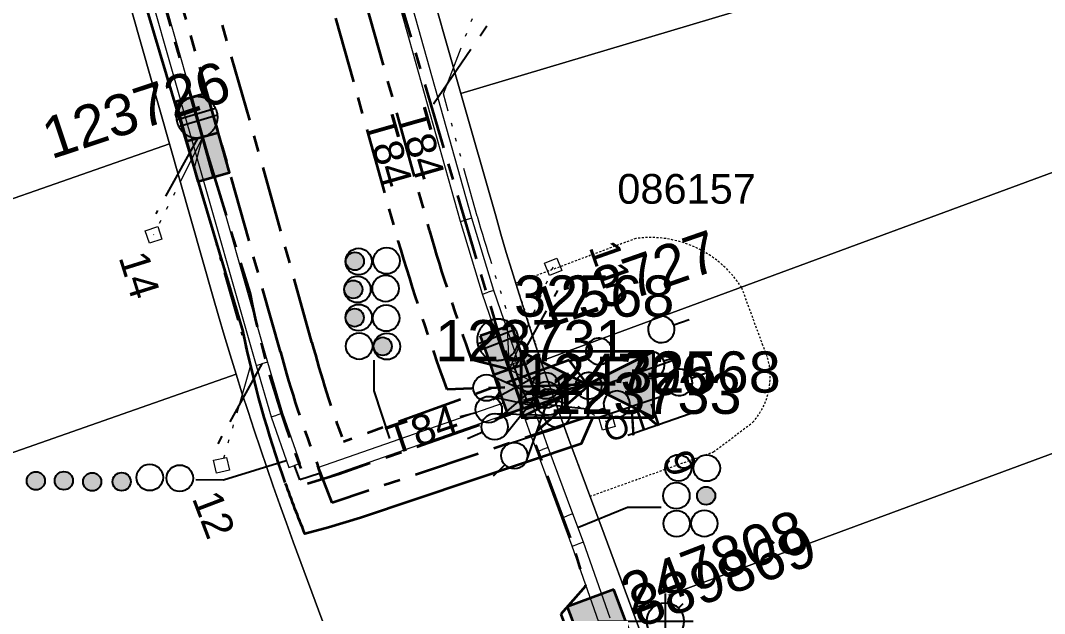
# Model space of a CAD drawing. Header units: metres. Extents: x 308278 to 310511, y 6271134 to 6272874.
# Drawn here: x 309349.2 to 309411.2, y 6272111.8 to 6272147.7 of the extents above; entities that cross this region are included whole.
import ezdxf
from ezdxf.enums import TextEntityAlignment as Align

# ---------------------------------------------------------------- set-up
doc = ezdxf.new("R2010")
doc.units = ezdxf.units.M
doc.set_wipeout_variables(frame=1)
for name, pattern in [('Cable Exist UG', [7, 4, -1, 1, -1]), ('DASHED', [19.05, 12.7, -6.35]), ('DOT', [6.35, 0, -6.35]), ('HIDDEN2', [0.1875, 0.125, -0.0625]), ('PHANTOMX2', [6.6, 3, -0.75, 0.2, -0.75, 0.2, -0.75, 0.2, -0.75])]:
    doc.linetypes.add(name, pattern=pattern)
doc.layers.get('0').update_dxf_attribs({"color": 6})
for name, color, linetype, lineweight in [('_User Miscellaneous1', 30, 'Continuous', 13), ('_User_HV_Exist', 1, 'Continuous', 35), ('_User_LV_Exist', 5, 'Continuous', 35), ('_User_SL_Exist', 4, 'Continuous', 35), ('Cadastre Land Parcels_SP_EXT', 118, 'Continuous', 15), ('Cadastre Other Property_SP_EXT', 138, 'DASHED', 15), ('Cadastre Roads_SP_EXT', 218, 'Continuous', 15), ('Mains_HV_EXT', 13, 'Continuous', 25), ('Mains_LV_EXT', 163, 'Continuous', 25), ('Mains_LV_SL_EXT', 135, 'Continuous', 25), ('Services_SP_EXT', 42, 'PHANTOMX2', 20)]:
    doc.layers.add(name, color=color, linetype=linetype, lineweight=lineweight)
for name, color, linetype in [('Duct_SP_EXT', 30, 'Continuous'), ('Equip_HV_EXT', 7, 'Continuous'), ('Equip_LV_EXT', 7, 'Continuous'), ('Equip_SP_SL_EXT', 7, 'Continuous'), ('Sub_SP_EXT', 7, 'Continuous'), ('SupportsUG_SP_LV_EXT', 7, 'Continuous'), ('SupportsUG_SP_LV_SL_EXT', 7, 'Continuous'), ('Trench_SP_EXT', 7, 'Continuous')]:
    doc.layers.add(name, color=color, linetype=linetype)
doc.styles.add('COLUMN_LABEL', font='arial.ttf', dxfattribs={"height": 2})
doc.styles.add('iecARIAL', font='arial.ttf', dxfattribs={"height": 2})
doc.styles.add('POLE_LABEL', font='arial.ttf', dxfattribs={"height": 2})
doc.styles.add('SL_LABEL', font='arial.ttf', dxfattribs={"height": 2})
doc.styles.get("Standard").update_dxf_attribs({"font": 'arial.ttf'})
doc.styles.add('SWITCH_LABEL', font='arial.ttf', dxfattribs={"height": 2})
doc.linetypes.add('Cable E UG', pattern='A,5,-0.1,["E",Standard,S=1.5,R=0,X=0,Y=-0.75],-1.45', length=6.55)

# ---------------------------------------------------------------- blocks, each defined once
blk = doc.blocks.new('SUB_PADMOUNT_EXT')
at = {"ltscale": 10}
h = blk.add_hatch(color=256, dxfattribs=at)
h.dxf.hatch_style = 1
h.paths.add_polyline_path([(4, -2), (0, 0), (4, 2)])
h.paths.add_polyline_path([(-4, -2), (-4, 2), (0, 0)])
blk.add_line((4, 2), (-4, -2))
blk.add_lwpolyline([(-4, -2), (4, -2), (4, 2), (-4, 2)], close=True)
at = {"ltscale": 10, "flags": 128}
for points in [[(-4, -2), (-4, 2), (0, 0)], [(4, -2), (0, 0), (4, 2)]]:
    blk.add_lwpolyline(points, close=True, dxfattribs=at)
at = {"flags": 8}
blk.add_attdef('ASSET_NUM', text='', height=2.5, dxfattribs=at).set_placement((0, 5), align=Align.MIDDLE_CENTER)
for tag, flags, p in [('STREET_CODE', 9, (1.5, 0)), ('OPERATING_VOLTAGE', 9, (1.5, -0.4)), ('ORIENTATION', 9, (1.5, -0.6)), ('NO_PHASES', 9, (1.5, -0.2)), ('OWNED_BY', 9, (1.5, -0.8)), ('OPERATED_BY', 9, (1.5, -1)), ('MAINTAINED_BY', 9, (1.5, -1.2)), ('SECONDARY_VOLTAGE', 9, (1.5, -1.6)), ('STATE', 9, (1.5, -1.8)), ('CONSTRUCTED_VOLTAGE', 9, (1.5, -1.4)), ('SUBSTATION_TYPE', 9, (1.5, -2.2)), ('USAGE', 9, (1.5, -2.4)), ('PARENT', 9, (1.5, -2)), ('SUBURB', 9, (1.5, -2.8)), ('STREETNAME', 9, (1.5, -3)), ('LEGEND', 9, (1.5, -2.6)), ('LOCATION', 9, (1.5, -3.2)), ('Z', 1, (1.5, -3.6)), ('NOTES', 9, (1.5, -3.4))]:
    blk.add_attdef(tag, text='', height=0.2, dxfattribs=dict(flags=flags)).set_placement(p, align=Align.MIDDLE_LEFT)
blk = doc.blocks.new('COLUMN_EXT')
blk.add_hatch(color=256).paths.add_polyline_path([(1.5, -1.5), (1.5, 1.5), (-1.5, 1.5), (-1.5, -1.5)])
blk.add_lwpolyline([(1.5, 1.5), (-1.5, 1.5), (-1.5, -1.5), (1.5, -1.5)], close=True)
at = {"flags": 9}
for tag, p in [('SUBURB', (-1.813, 1.8)), ('NOTES', (-1.813, 2)), ('STREETNAME', (-1.813, 1.6)), ('LOCATION', (-1.813, 1.4)), ('LEGEND', (-1.813, 1.2)), ('OWNED_BY', (-1.813, 0.6)), ('USAGE', (-1.813, 1)), ('STATE', (-1.813, 0.8)), ('COLUMN_TYPE', (-1.813, 0.4))]:
    blk.add_attdef(tag, text='', height=0.2, rotation=180, dxfattribs=at).set_placement(p, align=Align.MIDDLE_LEFT)
at = {"flags": 1}
blk.add_attdef('Z', (-1.813, 2.351), '', height=0.2, rotation=180, dxfattribs=at)
at = {"flags": 9}
for tag, style, p in [('STRUCTURE_PLANT_NUMBER', 'POLE_LABEL', (-1.813, -0.031)), ('STREET_CODE', 'COLUMN_LABEL', (-1.813, 0.2))]:
    blk.add_attdef(tag, text='', height=0.2, rotation=180, dxfattribs=dict(at, style=style)).set_placement(p, align=Align.MIDDLE_LEFT)
at = {"style": 'COLUMN_LABEL', "width": 0.9, "flags": 8}
blk.add_attdef('ASSET_NUM', text='', height=2, rotation=270, dxfattribs=at).set_placement((2, -4), align=Align.MIDDLE_LEFT)
blk = doc.blocks.new('PILLAR_EXT')
blk.add_hatch(color=256).paths.add_polyline_path([(-2.5, 1), (-2.5, -1), (2.5, -1), (2.5, 1)])
for p, q in [((0, 1), (0, -1)), ((-2.5, 0), (2.5, 0))]:
    blk.add_line(p, q)
at = {"ltscale": 10}
blk.add_line((2.5, 0), (-2.5, 0), dxfattribs=at)
blk.add_lwpolyline([(-2.5, -1), (-1.25, -1), (1.25, -1), (2.5, -1), (2.5, 1), (-2.5, 1)], close=True)
at = {"width": 0.9, "flags": 8}
blk.add_attdef('ASSET_NUM', text='', height=2, rotation=90, dxfattribs=at).set_placement((-2, 4), align=Align.MIDDLE_LEFT)
for tag, p, flags in [('OWNED_BY', (0, -0.2), 9), ('STATE', (0, -0.4), 9), ('SUPPORT_TYPE', (0, -0.6), 9), ('USAGE', (0, -0.8), 9), ('LEGEND', (0, -1), 9), ('LOCATION', (0, -1.2), 9), ('NOTES', (0, -1.4), 9), ('STREETNAME', (0, -1.8), 9), ('SUBURB', (0, -2), 1), ('PARENT', (0, -1.6), 9)]:
    blk.add_attdef(tag, p, '', height=0.2, dxfattribs=dict(flags=flags))
blk = doc.blocks.new('DUCT_EXT')
blk.add_circle((0, 0.8), 0.8)
at = {"flags": 1}
blk.add_attdef('Z', (0, 0), '', height=0.2, dxfattribs=at)
at = {"flags": 9}
for tag, p in [('DUCT_CODE', (0, 0)), ('XSECT_TYPE', (0, -0.2)), ('STATE', (0, -0.6)), ('FB_REFERENCE', (0, -0.4)), ('NOTES', (0, -0.8))]:
    blk.add_attdef(tag, text='', height=0.2, dxfattribs=at).set_placement(p, align=Align.MIDDLE_LEFT)
blk = doc.blocks.new('*U479')
at = {"transparency": 33554687, "flags": 9}
for tag, p in [('LRATECODE', (-7.4, 0)), ('LOUTREACHVOCAB', (-7.2, 0)), ('LOUTREACH', (-7, 0)), ('LANTNUMBER', (-6.6, 0)), ('LNEW', (-6.4, 0)), ('LMASTVOCAB', (-6.2, 0)), ('LMAST', (-6, 0)), ('LLAMPVOCAB', (-5.8, 0)), ('LLAMP', (-5.6, 0)), ('LEXIST', (-5.4, 0)), ('LCHARGE3PERCENT', (-5.2, 0)), ('LCHARGE3', (-5, 0)), ('LCHARGE2PERCENT', (-4.8, 0)), ('LCHARGE2', (-4.6, 0)), ('LCHARGE1PERCENT', (-4.4, 0)), ('LCHARGE1', (-4.2, 0)), ('LCATEGORY', (-4, 0)), ('LBRACKETVOCAB', (-3.8, 0)), ('LBRACKET', (-3.6, 0)), ('LKINGHEIGHT', (-3.4, 0)), ('CREPLACE', (-3.2, 0)), ('CREMOVE', (-3, 0)), ('CNUMBER', (-2.8, 0)), ('CNEW', (-2.6, 0)), ('CEXIST', (-2.4, 0)), ('USAGE', (-2.2, 0)), ('STATE', (-2, 0)), ('OWNED_BY', (-1.8, 0)), ('ORIENTATION', (-1.6, 0)), ('OPERATING_VOLTAGE', (-1.4, 0)), ('NO_PHASES', (-1.2, 0)), ('LANTERN_TYPE', (-1, 0)), ('LANTERN_PURPOSE', (-0.8, 0)), ('CONTROL_TYPE', (-0.6, 0)), ('CONSTRUCTED_VOLTAGE', (-0.4, 0))]:
    blk.add_attdef(tag, text='', height=0.001, rotation=270, dxfattribs=at).set_placement(p, align=Align.MIDDLE_LEFT)
at = {"transparency": 33554687, "style": 'SL_LABEL', "flags": 9}
blk.add_attdef('STREET_CODE', text='', height=0.001, rotation=270, dxfattribs=at).set_placement((0.001, 0), align=Align.MIDDLE_LEFT)
at = {"transparency": 33554687, "flags": 1}
blk.add_attdef('Z', (0, 0), '', height=0.001, rotation=270, dxfattribs=at)
at = {"transparency": 33554687, "width": 0.9}
blk.add_attdef('LNUMBER', text='', height=1, dxfattribs=at).set_placement((7, -1), align=Align.MIDDLE_LEFT)
at = {"transparency": 33554687, "flags": 9}
for tag, p in [('LREMOVE', (0, -7.6)), ('LREPLACE', (0, -7.8)), ('LTYPE', (0, -8)), ('LTYPEVOCAB', (0, -8.2)), ('LEGEND', (0, -8.4)), ('SUBURB', (0, -8.6)), ('STREETNAME', (0, -8.8)), ('LOCATION', (0, -9)), ('NOTES', (0, -9.2)), ('MAINTAINED_BY', (0, -9.863))]:
    blk.add_attdef(tag, text='', height=0.001, dxfattribs=at).set_placement(p, align=Align.MIDDLE_LEFT)
blk.add_attdef('OPERATED_BY', (0, -9.607), '', height=0.001, dxfattribs=at)
at = {"linetype": 'DOT', "transparency": 33554687}
blk.add_wipeout([(5.688, 0), (5.061, -1.061), (4, -1.688), (2.939, -1.061), (2.313, 0), (2.939, 1.061), (4, 1.687), (5.061, 1.061)], dxfattribs=at)
at = {"transparency": 33554687}
for p, q in [((4, 1.687), (4, 0)), ((2.939, 1.061), (3.205, 0.795)), ((5.061, 1.061), (4.795, 0.795)), ((0, 0), (4, 0)), ((4, 0), (5.688, 0)), ((4, 0), (4, -1.688)), ((2.939, -1.061), (3.205, -0.795)), ((5.061, -1.061), (4.795, -0.795))]:
    blk.add_line(p, q, dxfattribs=at)
blk.add_circle((4, 0), 1.125, dxfattribs=at)
blk = doc.blocks.new('CCP_EXT')
at = {"flags": 9}
for tag, p in [('OWNED_BY', (0, -1)), ('USAGE', (0, -1.2)), ('STATE', (0, -1.8)), ('LEGEND', (0, -1.4)), ('LIFE_SUPPORT', (0, -1.6)), ('NOTES', (0, -2))]:
    blk.add_attdef(tag, text='', height=0.2, dxfattribs=at).set_placement(p, align=Align.MIDDLE_LEFT)
at = {"transparency": 33554687}
blk.add_wipeout([(0, 0.566), (0.566, 0), (0, -0.566), (-0.566, 0)], dxfattribs=at)
blk.add_lwpolyline([(-0.566, 0), (0, 0.566), (0.566, 0), (0, -0.566), (-0.566, 0)])
at = {"flags": 1}
blk.add_attdef('Z', (0, 0), '', height=0.2, dxfattribs=at)
at = {"flags": 9}
for tag, p in [('CCP_TYPE', (0, 0)), ('OPERATING_VOLTAGE', (0, -0.6)), ('CONSTRUCTED_VOLTAGE', (0, -0.2)), ('NO_PHASES', (0, -0.4)), ('ORIENTATION', (0, -0.8))]:
    blk.add_attdef(tag, text='', height=0.2, dxfattribs=at).set_placement(p, align=Align.MIDDLE_LEFT)
blk = doc.blocks.new('LV_UG_DFUSE_CLOSED_EXT')
for points in [[(5.04, 0.726), (2.156, -0.717)], [(5.049, -0.707), (2.156, 0.717)], [(1, 0), (0, 0)], [(6.2, 0.013), (7.2, 0.013)]]:
    blk.add_lwpolyline(points)
for centre in [(1.8, 0), (5.4, 0.011)]:
    blk.add_circle(centre, 0.8)
at = {"flags": 9}
for tag, p in [('ACTUAL_STATUS', (0, 0)), ('OPERATING_VOLTAGE', (0, -0.6)), ('CONSTRUCTED_VOLTAGE', (0, -0.2)), ('NO_PHASES', (0, -0.4)), ('ORIENTATION', (0, -0.8)), ('STATE', (0, -1)), ('SWITCH_TYPE', (0, -1.2)), ('USAGE', (0, -1.4)), ('NOTES', (0, -1.6))]:
    blk.add_attdef(tag, text='', height=0.2, dxfattribs=at).set_placement(p, align=Align.MIDDLE_LEFT)
at = {"flags": 1}
blk.add_attdef('Z', (0, 0), '', height=0.2, dxfattribs=at)
blk = doc.blocks.new('LV_UG_LINKS_CLOSED_EXT')
at = {"layer": 'Equip_LV_EXT'}
for tag, flags, p in [('ACTUAL_STATUS', 9, (3, -2)), ('CONSTRUCTED_VOLTAGE', 9, (3, -2.2)), ('NO_PHASES', 9, (3, -2.4)), ('OPERATING_VOLTAGE', 9, (3, -2.6)), ('ORIENTATION', 9, (3, -2.8)), ('STATE', 9, (3, -3)), ('SWITCH_TYPE', 9, (3, -3.2)), ('OWNED_BY', 9, (3, -3.8)), ('USAGE', 9, (3, -3.4)), ('NOTES', 9, (3, -3.6)), ('OPERATED_BY', 9, (3, -4)), ('MAINTAINED_BY', 9, (3, -4.2)), ('NUMBER_OF_PHASES', 9, (3, -4.4)), ('TYPE', 9, (3, -4.6)), ('Z', 1, (3, -4.8))]:
    blk.add_attdef(tag, text='', height=0.2, dxfattribs=dict(at, flags=flags)).set_placement(p, align=Align.MIDDLE_LEFT)
at = {"transparency": 33554687}
blk.add_wipeout([(4, 1.25), (3.969, 1.25), (3.939, 1.248), (3.908, 1.247), (3.877, 1.244), (3.847, 1.241), (3.817, 1.236), (3.786, 1.232), (3.756, 1.226), (3.726, 1.22), (3.696, 1.213), (3.667, 1.205), (3.637, 1.196), (3.608, 1.187), (3.579, 1.177), (3.55, 1.166), (3.522, 1.155), (3.493, 1.143), (3.466, 1.13), (3.438, 1.117), (3.411, 1.102), (3.384, 1.088), (3.357, 1.072), (3.331, 1.056), (3.306, 1.039), (3.28, 1.022), (3.255, 1.004), (3.231, 0.985), (3.207, 0.966), (3.184, 0.947), (3.161, 0.926), (3.138, 0.905), (3.116, 0.884), (3.095, 0.862), (3.074, 0.839), (3.053, 0.816), (3.034, 0.793), (3.015, 0.769), (2.996, 0.745), (2.978, 0.72), (2.961, 0.694), (2.944, 0.669), (2.928, 0.643), (2.912, 0.616), (2.898, 0.589), (2.883, 0.562), (2.87, 0.534), (2.857, 0.507), (2.845, 0.478), (2.834, 0.45), (2.823, 0.421), (2.813, 0.392), (2.804, 0.363), (2.795, 0.333), (2.787, 0.304), (2.78, 0.274), (2.774, 0.244), (2.768, 0.214), (2.764, 0.183), (2.759, 0.153), (2.756, 0.123), (2.753, 0.092), (2.752, 0.061), (2.75, 0.031), (2.75, 0), (2.75, -0.031), (2.752, -0.061), (2.753, -0.092), (2.756, -0.123), (2.759, -0.153), (2.764, -0.183), (2.768, -0.214), (2.774, -0.244), (2.78, -0.274), (2.787, -0.304), (2.795, -0.333), (2.804, -0.363), (2.813, -0.392), (2.823, -0.421), (2.834, -0.45), (2.845, -0.478), (2.857, -0.507), (2.87, -0.534), (2.883, -0.562), (2.898, -0.589), (2.912, -0.616), (2.928, -0.643), (2.944, -0.669), (2.961, -0.694), (2.978, -0.72), (2.996, -0.745), (3.015, -0.769), (3.034, -0.793), (3.053, -0.816), (3.074, -0.839), (3.095, -0.862), (3.116, -0.884), (3.138, -0.905), (3.161, -0.926), (3.184, -0.947), (3.207, -0.966), (3.231, -0.985), (3.255, -1.004), (3.28, -1.022), (3.306, -1.039), (3.331, -1.056), (3.357, -1.072), (3.384, -1.088), (3.411, -1.102), (3.438, -1.117), (3.466, -1.13), (3.493, -1.143), (3.522, -1.155), (3.55, -1.166), (3.579, -1.177), (3.608, -1.187), (3.637, -1.196), (3.667, -1.205), (3.696, -1.213), (3.726, -1.22), (3.756, -1.226), (3.786, -1.232), (3.817, -1.236), (3.847, -1.241), (3.877, -1.244), (3.908, -1.247), (3.939, -1.248), (3.969, -1.25), (4, -1.25), (4.031, -1.25), (4.061, -1.248), (4.092, -1.247), (4.123, -1.244), (4.153, -1.241), (4.183, -1.236), (4.214, -1.232), (4.244, -1.226), (4.274, -1.22), (4.304, -1.213), (4.333, -1.205), (4.363, -1.196), (4.392, -1.187), (4.421, -1.177), (4.45, -1.166), (4.478, -1.155), (4.507, -1.143), (4.534, -1.13), (4.562, -1.117), (4.589, -1.102), (4.616, -1.088), (4.643, -1.072), (4.669, -1.056), (4.694, -1.039), (4.72, -1.022), (4.745, -1.004), (4.769, -0.985), (4.793, -0.966), (4.816, -0.947), (4.839, -0.926), (4.862, -0.905), (4.884, -0.884), (4.905, -0.862), (4.926, -0.839), (4.947, -0.816), (4.966, -0.793), (4.985, -0.769), (5.004, -0.745), (5.022, -0.72), (5.039, -0.694), (5.056, -0.669), (5.072, -0.643), (5.088, -0.616), (5.102, -0.589), (5.117, -0.562), (5.13, -0.534), (5.143, -0.507), (5.155, -0.478), (5.166, -0.45), (5.177, -0.421), (5.187, -0.392), (5.196, -0.363), (5.205, -0.333), (5.213, -0.304), (5.22, -0.274), (5.226, -0.244), (5.232, -0.214), (5.236, -0.183), (5.241, -0.153), (5.244, -0.123), (5.247, -0.092), (5.248, -0.061), (5.25, -0.031), (5.25, 0), (5.25, 0.031), (5.248, 0.061), (5.247, 0.092), (5.244, 0.123), (5.241, 0.153), (5.236, 0.183), (5.232, 0.214), (5.226, 0.244), (5.22, 0.274), (5.213, 0.304), (5.205, 0.333), (5.196, 0.363), (5.187, 0.392), (5.177, 0.421), (5.166, 0.45), (5.155, 0.478), (5.143, 0.507), (5.13, 0.534), (5.117, 0.562), (5.102, 0.589), (5.088, 0.616), (5.072, 0.643), (5.056, 0.669), (5.039, 0.694), (5.022, 0.72), (5.004, 0.745), (4.985, 0.769), (4.966, 0.793), (4.947, 0.816), (4.926, 0.839), (4.905, 0.862), (4.884, 0.884), (4.862, 0.905), (4.839, 0.926), (4.816, 0.947), (4.793, 0.966), (4.769, 0.985), (4.745, 1.004), (4.72, 1.022), (4.694, 1.039), (4.669, 1.056), (4.643, 1.072), (4.616, 1.088), (4.589, 1.102), (4.562, 1.117), (4.534, 1.13), (4.507, 1.143), (4.478, 1.155), (4.45, 1.166), (4.421, 1.177), (4.392, 1.187), (4.363, 1.196), (4.333, 1.205), (4.304, 1.213), (4.274, 1.22), (4.244, 1.226), (4.214, 1.232), (4.183, 1.236), (4.153, 1.241), (4.123, 1.244), (4.092, 1.247), (4.061, 1.248), (4.031, 1.25)], dxfattribs=at).dxf.layer = 'Equip_LV_EXT'
at = {"layer": 'Equip_LV_EXT'}
for p, q in [((3.792, 1.232), (3.792, -1.232)), ((4.208, 1.232), (4.208, -1.232))]:
    blk.add_line(p, q, dxfattribs=at)
at = {"layer": 'Equip_LV_EXT', "flags": 128}
blk.add_lwpolyline([(4, 1.25), (3.969, 1.25), (3.939, 1.248), (3.908, 1.247), (3.877, 1.244), (3.847, 1.241), (3.817, 1.236), (3.786, 1.232), (3.756, 1.226), (3.726, 1.22), (3.696, 1.213), (3.667, 1.205), (3.637, 1.196), (3.608, 1.187), (3.579, 1.177), (3.55, 1.166), (3.522, 1.155), (3.493, 1.143), (3.466, 1.13), (3.438, 1.117), (3.411, 1.102), (3.384, 1.088), (3.357, 1.072), (3.331, 1.056), (3.306, 1.039), (3.28, 1.022), (3.255, 1.004), (3.231, 0.985), (3.207, 0.966), (3.184, 0.947), (3.161, 0.926), (3.138, 0.905), (3.116, 0.884), (3.095, 0.862), (3.074, 0.839), (3.053, 0.816), (3.034, 0.793), (3.015, 0.769), (2.996, 0.745), (2.978, 0.72), (2.961, 0.694), (2.944, 0.669), (2.928, 0.643), (2.912, 0.616), (2.898, 0.589), (2.883, 0.562), (2.87, 0.534), (2.857, 0.507), (2.845, 0.478), (2.834, 0.45), (2.823, 0.421), (2.813, 0.392), (2.804, 0.363), (2.795, 0.333), (2.787, 0.304), (2.78, 0.274), (2.774, 0.244), (2.768, 0.214), (2.764, 0.183), (2.759, 0.153), (2.756, 0.123), (2.753, 0.092), (2.752, 0.061), (2.75, 0.031), (2.75, 0), (2.75, -0.031), (2.752, -0.061), (2.753, -0.092), (2.756, -0.123), (2.759, -0.153), (2.764, -0.183), (2.768, -0.214), (2.774, -0.244), (2.78, -0.274), (2.787, -0.304), (2.795, -0.333), (2.804, -0.363), (2.813, -0.392), (2.823, -0.421), (2.834, -0.45), (2.845, -0.478), (2.857, -0.507), (2.87, -0.534), (2.883, -0.562), (2.898, -0.589), (2.912, -0.616), (2.928, -0.643), (2.944, -0.669), (2.961, -0.694), (2.978, -0.72), (2.996, -0.745), (3.015, -0.769), (3.034, -0.793), (3.053, -0.816), (3.074, -0.839), (3.095, -0.862), (3.116, -0.884), (3.138, -0.905), (3.161, -0.926), (3.184, -0.947), (3.207, -0.966), (3.231, -0.985), (3.255, -1.004), (3.28, -1.022), (3.306, -1.039), (3.331, -1.056), (3.357, -1.072), (3.384, -1.088), (3.411, -1.102), (3.438, -1.117), (3.466, -1.13), (3.493, -1.143), (3.522, -1.155), (3.55, -1.166), (3.579, -1.177), (3.608, -1.187), (3.637, -1.196), (3.667, -1.205), (3.696, -1.213), (3.726, -1.22), (3.756, -1.226), (3.786, -1.232), (3.817, -1.236), (3.847, -1.241), (3.877, -1.244), (3.908, -1.247), (3.939, -1.248), (3.969, -1.25), (4, -1.25), (4.031, -1.25), (4.061, -1.248), (4.092, -1.247), (4.123, -1.244), (4.153, -1.241), (4.183, -1.236), (4.214, -1.232), (4.244, -1.226), (4.274, -1.22), (4.304, -1.213), (4.333, -1.205), (4.363, -1.196), (4.392, -1.187), (4.421, -1.177), (4.45, -1.166), (4.478, -1.155), (4.507, -1.143), (4.534, -1.13), (4.562, -1.117), (4.589, -1.102), (4.616, -1.088), (4.643, -1.072), (4.669, -1.056), (4.694, -1.039), (4.72, -1.022), (4.745, -1.004), (4.769, -0.985), (4.793, -0.966), (4.816, -0.947), (4.839, -0.926), (4.862, -0.905), (4.884, -0.884), (4.905, -0.862), (4.926, -0.839), (4.947, -0.816), (4.966, -0.793), (4.985, -0.769), (5.004, -0.745), (5.022, -0.72), (5.039, -0.694), (5.056, -0.669), (5.072, -0.643), (5.088, -0.616), (5.102, -0.589), (5.117, -0.562), (5.13, -0.534), (5.143, -0.507), (5.155, -0.478), (5.166, -0.45), (5.177, -0.421), (5.187, -0.392), (5.196, -0.363), (5.205, -0.333), (5.213, -0.304), (5.22, -0.274), (5.226, -0.244), (5.232, -0.214), (5.236, -0.183), (5.241, -0.153), (5.244, -0.123), (5.247, -0.092), (5.248, -0.061), (5.25, -0.031), (5.25, 0), (5.25, 0.031), (5.248, 0.061), (5.247, 0.092), (5.244, 0.123), (5.241, 0.153), (5.236, 0.183), (5.232, 0.214), (5.226, 0.244), (5.22, 0.274), (5.213, 0.304), (5.205, 0.333), (5.196, 0.363), (5.187, 0.392), (5.177, 0.421), (5.166, 0.45), (5.155, 0.478), (5.143, 0.507), (5.13, 0.534), (5.117, 0.562), (5.102, 0.589), (5.088, 0.616), (5.072, 0.643), (5.056, 0.669), (5.039, 0.694), (5.022, 0.72), (5.004, 0.745), (4.985, 0.769), (4.966, 0.793), (4.947, 0.816), (4.926, 0.839), (4.905, 0.862), (4.884, 0.884), (4.862, 0.905), (4.839, 0.926), (4.816, 0.947), (4.793, 0.966), (4.769, 0.985), (4.745, 1.004), (4.72, 1.022), (4.694, 1.039), (4.669, 1.056), (4.643, 1.072), (4.616, 1.088), (4.589, 1.102), (4.562, 1.117), (4.534, 1.13), (4.507, 1.143), (4.478, 1.155), (4.45, 1.166), (4.421, 1.177), (4.392, 1.187), (4.363, 1.196), (4.333, 1.205), (4.304, 1.213), (4.274, 1.22), (4.244, 1.226), (4.214, 1.232), (4.183, 1.236), (4.153, 1.241), (4.123, 1.244), (4.092, 1.247), (4.061, 1.248), (4.031, 1.25)], close=True, dxfattribs=at)
blk = doc.blocks.new('SWG_HOLEC_SU_EXT')
blk.add_line((1.8, -2), (5.8, -2))
for points in [[(1.8, -0.8, 1), (1.8, 0.8, 1)], [(5.8, -0.8, 1), (5.8, 0.8, 1)]]:
    blk.add_lwpolyline(points, format="xyb", close=True)
for points in [[(1, 0), (0, 0)], [(6.6, 0), (7.6, 0)]]:
    blk.add_lwpolyline(points)
at = {"style": 'SWITCH_LABEL', "flags": 8}
blk.add_attdef('ASSET_NUM', text='', height=2.5, rotation=179.95437, dxfattribs=at).set_placement((-2.4, 0), align=Align.MIDDLE_LEFT)
at = {"flags": 1}
blk.add_attdef('Z', (0, 0), '', height=0.2, dxfattribs=at)
at = {"flags": 9}
for tag, p in [('ACTUAL_STATUS', (0, -0.4)), ('CONSTRUCTED_VOLTAGE', (0, -0.6)), ('OPERATING_VOLTAGE', (0, -1)), ('ORIENTATION', (0, -1.2)), ('NO_PHASES', (0, -0.8)), ('OWNED_BY', (0, -1.4)), ('STATE', (0, -1.8)), ('PARENT', (0, -1.6)), ('SWITCH_TYPE', (0, -2)), ('USAGE', (0, -2.2)), ('LOCATION', (0, -2.4)), ('STREETNAME', (0, -2.6)), ('SUBURB', (0, -2.8)), ('NOTES', (0, -3))]:
    blk.add_attdef(tag, text='', height=0.2, dxfattribs=at).set_placement(p, align=Align.MIDDLE_LEFT)
at = {"style": 'SWITCH_LABEL', "flags": 9}
blk.add_attdef('STREET_CODE', text='', height=0.2, dxfattribs=at).set_placement((0, -0.2), align=Align.MIDDLE_LEFT)
blk = doc.blocks.new('SWG_HOLEC_SU_NO_EXT')
blk.add_line((1.8, -2), (5.8, -2))
for points in [[(1.8, -0.8, 1), (1.8, 0.8, 1)], [(5.8, -0.8, 1), (5.8, 0.8, 1)]]:
    blk.add_lwpolyline(points, format="xyb", close=True)
for points in [[(1, 0), (0, 0)], [(6.6, 0), (7.6, 0)]]:
    blk.add_lwpolyline(points)
at = {"insert": (5.311, -3.639), "char_height": 1.4, "width": 3.88632, "attachment_point": 1, "rotation": 180}
blk.add_mtext('{\\fArial|b0|i0|c0|p34;N/O}', dxfattribs=at)
at = {"style": 'SWITCH_LABEL', "flags": 8}
blk.add_attdef('ASSET_NUM', text='', height=2.5, rotation=179.95437, dxfattribs=at).set_placement((-2.4, 0), align=Align.MIDDLE_LEFT)
at = {"flags": 1}
blk.add_attdef('Z', (0, 0), '', height=0.2, dxfattribs=at)
at = {"flags": 9}
for tag, p in [('ACTUAL_STATUS', (0, -0.4)), ('CONSTRUCTED_VOLTAGE', (0, -0.6)), ('OPERATING_VOLTAGE', (0, -1)), ('ORIENTATION', (0, -1.2)), ('NO_PHASES', (0, -0.8)), ('OWNED_BY', (0, -1.4)), ('STATE', (0, -1.8)), ('PARENT', (0, -1.6)), ('SWITCH_TYPE', (0, -2)), ('USAGE', (0, -2.2)), ('LOCATION', (0, -2.4)), ('STREETNAME', (0, -2.6)), ('SUBURB', (0, -2.8)), ('NOTES', (0, -3))]:
    blk.add_attdef(tag, text='', height=0.2, dxfattribs=at).set_placement(p, align=Align.MIDDLE_LEFT)
at = {"style": 'SWITCH_LABEL', "flags": 9}
blk.add_attdef('STREET_CODE', text='', height=0.2, dxfattribs=at).set_placement((0, -0.2), align=Align.MIDDLE_LEFT)
blk = doc.blocks.new('CABLE_LARGE_EXT')
h = blk.add_hatch(color=256)
edge = h.paths.add_edge_path()
edge.add_arc((0, 0.55), 0.55, 0, 360)
blk.add_circle((0, 0.55), 0.55)
at = {"flags": 1}
blk.add_attdef('Z', (0, 0), '', height=0.2, dxfattribs=at)
at = {"flags": 9}
for tag, p in [('COND_CODE', (0, 0)), ('XSECT_SIZE', (0, -0.6)), ('STATE', (0, -0.4)), ('FB_REFERENCE', (0, -0.2)), ('NOTES', (0, -0.8))]:
    blk.add_attdef(tag, text='', height=0.2, dxfattribs=at).set_placement(p, align=Align.MIDDLE_LEFT)

msp = doc.modelspace()

# ---------------------------------------------------------------- linework, layer by layer
at = {"layer": '_User Miscellaneous1'}
for p, q in [((309376.487, 6272135.73), (309371.973, 6272151.859)), ((309375.796, 6272135.528), (309371.28, 6272151.665)), ((309376.486, 6272135.734), (309376.142, 6272135.629)), ((309376.487, 6272135.73), (309376.142, 6272135.629)), ((309377.83, 6272131.35), (309376.486, 6272135.734)), ((309376.486, 6272135.734), (309376.487, 6272135.73)), ((309375.796, 6272135.528), (309376.142, 6272135.629)), ((309375.797, 6272135.523), (309375.796, 6272135.528)), ((309375.797, 6272135.523), (309376.142, 6272135.629)), ((309377.144, 6272131.128), (309375.797, 6272135.523)), ((309377.144, 6272131.128), (309377.487, 6272131.239)), ((309377.83, 6272131.35), (309377.487, 6272131.239)), ((309363.429, 6272126.797), (309363.776, 6272126.895)), ((309363.429, 6272126.797), (309363.43, 6272126.795)), ((309363.43, 6272126.795), (309363.776, 6272126.895)), ((309363.43, 6272126.795), (309364.348, 6272123.682)), ((309364.121, 6272126.996), (309363.776, 6272126.895)), ((309364.122, 6272126.994), (309363.776, 6272126.895)), ((309364.122, 6272126.994), (309364.121, 6272126.996)), ((309364.121, 6272126.996), (309365.034, 6272123.902)), ((309378.455, 6272124.543), (309367.138, 6272120.588)), ((309378.455, 6272124.543), (309378.573, 6272124.203)), ((309379.394, 6272124.468), (309379.733, 6272124.588)), ((309380.073, 6272124.708), (309379.733, 6272124.588)), ((309380.412, 6272123.751), (309380.073, 6272124.708)), ((309378.692, 6272123.864), (309378.573, 6272124.203)), ((309379.734, 6272123.508), (309379.394, 6272124.468)), ((309364.348, 6272123.682), (309364.691, 6272123.792)), ((309364.348, 6272123.682), (309365.415, 6272120.618)), ((309365.034, 6272123.902), (309364.691, 6272123.792)), ((309365.034, 6272123.902), (309366.095, 6272120.855)), ((309378.692, 6272123.864), (309367.376, 6272119.909)), ((309379.734, 6272123.508), (309380.073, 6272123.63)), ((309380.083, 6272122.546), (309379.734, 6272123.508)), ((309380.412, 6272123.751), (309380.073, 6272123.63)), ((309380.759, 6272122.793), (309380.412, 6272123.751)), ((309380.759, 6272122.793), (309380.421, 6272122.669)), ((309381.111, 6272121.838), (309380.759, 6272122.793)), ((309380.083, 6272122.546), (309380.421, 6272122.669)), ((309380.436, 6272121.588), (309380.083, 6272122.546)), ((309380.436, 6272121.588), (309380.774, 6272121.713)), ((309381.933, 6272117.554), (309380.436, 6272121.588)), ((309381.111, 6272121.838), (309380.774, 6272121.713)), ((309382.608, 6272117.805), (309381.111, 6272121.838)), ((309366.095, 6272120.855), (309365.755, 6272120.736)), ((309365.415, 6272120.618), (309365.755, 6272120.736)), ((309367.138, 6272120.588), (309367.257, 6272120.248)), ((309367.376, 6272119.909), (309367.257, 6272120.248)), ((309382.608, 6272117.805), (309382.27, 6272117.679)), ((309382.608, 6272117.805), (309382.27, 6272117.679)), ((309383.246, 6272116.096), (309382.608, 6272117.805)), ((309382.608, 6272117.805), (309382.608, 6272117.805)), ((309381.933, 6272117.554), (309382.27, 6272117.679)), ((309381.933, 6272117.554), (309382.27, 6272117.679)), ((309382.569, 6272115.851), (309381.933, 6272117.554)), ((309381.933, 6272117.554), (309381.933, 6272117.554)), ((309382.569, 6272115.851), (309382.907, 6272115.973)), ((309383.246, 6272116.096), (309382.907, 6272115.973))]:
    msp.add_line(p, q, dxfattribs=at)
at = {"layer": 'Cadastre Land Parcels_SP_EXT', "linetype": 'Continuous'}
for points in [[(309358.19, 6272140.233), (309350.23, 6272168.265), (309345.292, 6272171.013), (309331.258, 6272167.005), (309340.629, 6272134.095), (309358.19, 6272140.233)], [(309397.392, 6272149.745), (309392.511, 6272166.028), (309371.185, 6272159.635), (309375.829, 6272143.28), (309397.392, 6272149.745)], [(309415.46, 6272139.903), (309411.565, 6272153.994), (309397.392, 6272149.745), (309375.829, 6272143.28), (309377.935, 6272135.863), (309378.253, 6272134.757), (309378.578, 6272133.652), (309378.91, 6272132.55), (309379.248, 6272131.45), (309379.594, 6272130.352), (309379.947, 6272129.256), (309380.307, 6272128.163), (309380.673, 6272127.072), (309415.46, 6272139.903)], [(309362.215, 6272126.279), (309361.853, 6272127.456), (309361.498, 6272128.636), (309361.151, 6272129.818), (309360.811, 6272131.001), (309358.19, 6272140.233), (309340.629, 6272134.095), (309325.485, 6272128.803), (309324.607, 6272128.496), (309329.354, 6272114.737), (309362.215, 6272126.279)], [(309419.948, 6272124.542), (309415.46, 6272139.903), (309380.673, 6272127.072), (309381.001, 6272126.116), (309381.333, 6272125.161), (309381.672, 6272124.208), (309382.016, 6272123.257), (309382.364, 6272122.308), (309384.493, 6272116.574), (309386.168, 6272112.046), (309419.948, 6272124.542)], [(309367.679, 6272110.709), (309365.673, 6272116.12), (309365.262, 6272117.24), (309364.858, 6272118.361), (309364.46, 6272119.486), (309364.069, 6272120.612), (309363.685, 6272121.741), (309363.307, 6272122.872), (309362.936, 6272124.006), (309362.572, 6272125.141), (309362.215, 6272126.279), (309329.354, 6272114.737), (309334.735, 6272099.138), (309367.679, 6272110.709)], [(309424.759, 6272108.074), (309424.161, 6272110.119), (309419.948, 6272124.542), (309386.168, 6272112.046), (309392.069, 6272096.123), (309424.759, 6272108.074)]]:
    msp.add_lwpolyline(points, close=True, dxfattribs=at)
at = {"layer": 'Duct_SP_EXT'}
for points in [[(309370.556, 6272127.128), (309370.553, 6272125.267), (309371.494, 6272122.37)], [(309359.786, 6272119.888), (309361.457, 6272119.88), (309365.248, 6272121.033)], [(309387.951, 6272118.187), (309385.909, 6272118.189), (309382.942, 6272116.984)]]:
    msp.add_lwpolyline(points, dxfattribs=at)
at = {"layer": 'Trench_SP_EXT', "linetype": 'Cable Exist UG'}
for points in [[(309374.173, 6272142.661), (309377.394, 6272147.378)], [(309359.883, 6272140.559), (309357.345, 6272135.993)], [(309379.071, 6272126.619), (309381.688, 6272131.336)], [(309363.776, 6272126.895), (309361.103, 6272122.055)], [(309378.967, 6272126.893), (309379.818, 6272124.645)], [(309383.294, 6272125.878), (309378.573, 6272124.203)], [(309367.257, 6272120.248), (309366.07, 6272119.87), (309365.755, 6272120.736)]]:
    msp.add_lwpolyline(points, dxfattribs=at)

# ---------------------------------------------------------------- block references
at = {"layer": 'Duct_SP_EXT', "rotation": 269.9999999999998}
for name, p in [('DUCT_EXT', (309368.836, 6272133.102)), ('DUCT_EXT', (309370.524, 6272133.149)), ('CABLE_LARGE_EXT', (309368.858, 6272133.119)), ('DUCT_EXT', (309368.763, 6272131.411)), ('DUCT_EXT', (309370.468, 6272131.467)), ('CABLE_LARGE_EXT', (309368.763, 6272131.411)), ('DUCT_EXT', (309368.844, 6272129.703)), ('CABLE_LARGE_EXT', (309368.844, 6272129.703)), ('DUCT_EXT', (309370.501, 6272129.672)), ('DUCT_EXT', (309368.866, 6272127.972)), ('DUCT_EXT', (309370.545, 6272127.957)), ('CABLE_LARGE_EXT', (309370.545, 6272127.957))]:
    msp.add_blockref(name, p, dxfattribs=at)
at = {"layer": 'Duct_SP_EXT'}
for name, p in [('DUCT_EXT', (309388.996, 6272119.796)), ('DUCT_EXT', (309390.717, 6272119.781)), ('CABLE_LARGE_EXT', (309350.089, 6272119.259)), ('CABLE_LARGE_EXT', (309351.786, 6272119.268)), ('CABLE_LARGE_EXT', (309353.501, 6272119.202)), ('CABLE_LARGE_EXT', (309355.282, 6272119.209)), ('DUCT_EXT', (309356.99, 6272119.216)), ('DUCT_EXT', (309358.806, 6272119.166)), ('DUCT_EXT', (309388.876, 6272118.11)), ('CABLE_LARGE_EXT', (309390.676, 6272118.355)), ('DUCT_EXT', (309388.891, 6272116.415)), ('DUCT_EXT', (309390.568, 6272116.424))]:
    msp.add_blockref(name, p, dxfattribs=at)
at = {"layer": 'Equip_LV_EXT'}
for p, rotation in [((309382.776, 6272125.628), 181.7583747013565), ((309382.746, 6272125.463), 194.1760417469498), ((309382.787, 6272125.335), 204.4282693966587), ((309382.939, 6272125.098), 224.0457077991454)]:
    msp.add_blockref('LV_UG_DFUSE_CLOSED_EXT', p, dxfattribs=dict(at, rotation=rotation))
at = {"layer": 'Sub_SP_EXT'}
ref = msp.add_blockref('SUB_PADMOUNT_EXT', (309383.486, 6272125.654), dxfattribs=at)
ref.add_attrib('ASSET_NUM', '32568', dxfattribs={"layer": '0', "height": 2.5}).set_placement((309385.486, 6272126.404), align=Align.MIDDLE_LEFT)
at = {"layer": 'SupportsUG_SP_LV_EXT'}
ref = msp.add_blockref('PILLAR_EXT', (309360.181, 6272140.637), dxfattribs=dict(at, rotation=285.6339309224873))
ref.add_attrib('ASSET_NUM', '123726', dxfattribs={"layer": '0', "height": 2.5, "rotation": 18.33324, "style": 'iecARIAL'}).set_placement((309361.681, 6272144.137), align=Align.MIDDLE_RIGHT)
ref = msp.add_blockref('PILLAR_EXT', (309378.764, 6272126.561), dxfattribs=dict(at, rotation=289.1665283226092))
ref.add_attrib('ASSET_NUM', '123727', dxfattribs={"layer": '0', "height": 2.5, "rotation": 19.16653, "style": 'iecARIAL'}).set_placement((309380.264, 6272130.061), align=Align.MIDDLE_LEFT)
at = {"layer": 'SupportsUG_SP_LV_SL_EXT'}
ref = msp.add_blockref('COLUMN_EXT', (309384.203, 6272111.299), dxfattribs=dict(at, rotation=20.58931557998001))
ref.add_attrib('ASSET_NUM', '889869', dxfattribs={"layer": '0', "height": 2.5, "rotation": 20.11423, "style": 'COLUMN_LABEL'}).set_placement((309386.203, 6272112.049), align=Align.MIDDLE_LEFT)

# ---------------------------------------------------------------- texts
at = {"layer": 'Cadastre Land Parcels_SP_EXT'}
for s, rotation, p in [('11', 289.41149, (309383.553, 6272133.979)), ('14', 287.38451, (309355.088, 6272133.36)), ('9', 292.42209, (309388.001, 6272121.187)), ('12', 290.79716, (309359.524, 6272118.761))]:
    msp.add_text(s, height=1.8, rotation=rotation, dxfattribs=at).set_placement(p)
at = {"layer": 'Cadastre Other Property_SP_EXT'}
msp.add_text('086157', height=1.8, dxfattribs=at).set_placement((309385.298, 6272136.607))
at = {"layer": 'Mains_LV_EXT'}
for rotation, p in [(285.88748, (309370.007, 6272141.614)), (285.88748, (309371.965, 6272142.049)), (18.8383, (309371.728, 6272121.358))]:
    msp.add_text('T84', height=1.8, rotation=rotation, dxfattribs=at).set_placement(p)

# ---------------------------------------------------------------- next in the draw order: block references
at = {"layer": 'Equip_SP_SL_EXT'}
ref = msp.add_blockref('*U479', (309384.203, 6272111.299), dxfattribs=at)
ref.add_attrib('ASSET_NUM', '247808', dxfattribs={"layer": '0', "height": 2.5, "rotation": 21.05403, "style": 'iecARIAL'}).set_placement((309385.703, 6272112.799), align=Align.MIDDLE_LEFT)
at = {"layer": 'Services_SP_EXT'}
for p, rotation in [((309357.22, 6272134.713), 63.71239690610782), ((309381.421, 6272132.781), 247.1665284776979), ((309384.673, 6272123.385), 151.166528423768), ((309361.335, 6272120.752), 327.7123968976268)]:
    msp.add_blockref('CCP_EXT', p, dxfattribs=dict(at, rotation=rotation))

# ---------------------------------------------------------------- next in the draw order: linework, layer by layer
at = {"layer": '_User Miscellaneous1'}
for p, q in [((309384.859, 6272111.484), (309383.246, 6272116.096)), ((309384.18, 6272111.246), (309382.569, 6272115.851))]:
    msp.add_line(p, q, dxfattribs=at)
at = {"layer": '_User_HV_Exist', "linetype": 'Cable E UG'}
msp.add_lwpolyline([(309383.799, 6272123.631), (309383.105, 6272122.049), (309383.105, 6272122.049), (309369.748, 6272117.557), (309367.806, 6272116.98), (309366.38, 6272116.607), (309366.38, 6272116.607, -0.011965), (309365.212, 6272119.649)], format="xyb", dxfattribs=at)
at = {"layer": '_User_LV_Exist', "linetype": 'Cable Exist UG', "flags": 128}
msp.add_lwpolyline([(309383.426, 6272125.467), (309380.141, 6272122.56), (309380.141, 6272122.56), (309380.492, 6272121.607), (309382.625, 6272115.866), (309383.372, 6272113.419), (309381.882, 6272111.725), (309381.882, 6272111.725), (309387.578, 6272096.156), (309390.092, 6272095.218)], dxfattribs=at)
at = {"layer": 'Cadastre Other Property_SP_EXT', "linetype": 'HIDDEN2'}
msp.add_lwpolyline([(309391.128, 6272121.565), (309393.505, 6272123.357), (309393.505, 6272123.357, 0.306611), (309394.117, 6272128.006), (309394.117, 6272128.006), (309392.829, 6272131.526), (309392.829, 6272131.526, 0.291363), (309386.422, 6272134.501), (309386.422, 6272134.501), (309379.145, 6272131.782), (309380.673, 6272127.072), (309382.138, 6272122.924), (309383.639, 6272118.869), (309391.128, 6272121.565)], format="xyb", close=True, dxfattribs=at)
at = {"layer": 'Cadastre Roads_SP_EXT', "linetype": 'Continuous'}
for points in [[(309350.23, 6272168.265), (309358.19, 6272140.233), (309360.811, 6272131.001), (309361.151, 6272129.818), (309361.498, 6272128.636), (309361.853, 6272127.456), (309362.215, 6272126.279), (309362.572, 6272125.141), (309362.936, 6272124.006), (309363.307, 6272122.872), (309363.685, 6272121.741), (309364.069, 6272120.612), (309364.46, 6272119.486), (309364.858, 6272118.361), (309365.262, 6272117.24), (309365.673, 6272116.12), (309367.679, 6272110.709)], [(309392.069, 6272096.123), (309386.168, 6272112.046), (309384.493, 6272116.574), (309382.364, 6272122.308), (309382.016, 6272123.257), (309381.672, 6272124.208), (309381.333, 6272125.161), (309381.001, 6272126.116), (309380.673, 6272127.072), (309380.307, 6272128.163), (309379.947, 6272129.256), (309379.594, 6272130.352), (309379.248, 6272131.45), (309378.91, 6272132.55), (309378.578, 6272133.652), (309378.253, 6272134.757), (309377.935, 6272135.863), (309375.829, 6272143.28), (309371.185, 6272159.635)]]:
    msp.add_lwpolyline(points, dxfattribs=at)
at = {"layer": 'Mains_HV_EXT', "linetype": 'Cable E UG'}
msp.add_lwpolyline([(309383.799, 6272123.631), (309383.105, 6272122.049), (309383.105, 6272122.049), (309369.748, 6272117.557), (309367.806, 6272116.98), (309366.38, 6272116.607), (309366.38, 6272116.607, -0.011965), (309365.212, 6272119.649)], format="xyb", dxfattribs=at)
at = {"layer": 'Trench_SP_EXT', "linetype": 'Cable Exist UG'}
msp.add_lwpolyline([(309379.667, 6272124.592), (309384.591, 6272124.052)], dxfattribs=at)

# ---------------------------------------------------------------- next in the draw order: block references
at = {"layer": '_User_SL_Exist'}
ref = msp.add_blockref('COLUMN_EXT', (309384.203, 6272111.299), dxfattribs=dict(at, rotation=20.58931557998001))
ref.add_attrib('ASSET_NUM', '889869', dxfattribs={"layer": '0', "height": 2.5, "rotation": 20.11423, "style": 'COLUMN_LABEL'}).set_placement((309386.203, 6272112.049), align=Align.MIDDLE_LEFT)
at = {"layer": 'Equip_HV_EXT'}
ref = msp.add_blockref('SWG_HOLEC_SU_EXT', (309383.568, 6272123.865), dxfattribs=dict(at, rotation=19.22048090213347))
ref.add_attrib('ASSET_NUM', '123733', dxfattribs={"layer": '0', "height": 2.5, "style": 'SWITCH_LABEL'}).set_placement((309381.169, 6272125.115), align=Align.MIDDLE_LEFT)

# ---------------------------------------------------------------- next in the draw order: block references
at = {"layer": 'Equip_LV_EXT'}
for p, rotation in [((309360.993, 6272138.01), 106.5787908015811), ((309379.501, 6272124.631), 111.1580508275426)]:
    msp.add_blockref('LV_UG_LINKS_CLOSED_EXT', p, dxfattribs=dict(at, rotation=rotation))

# ---------------------------------------------------------------- next in the draw order: linework, layer by layer
at = {"layer": '_User Miscellaneous1'}
for p, q in [((309351.332, 6272169.24), (309359.536, 6272140.461)), ((309351.94, 6272169.732), (309360.229, 6272140.658)), ((309359.536, 6272140.461), (309359.883, 6272140.559)), ((309359.536, 6272140.461), (309359.883, 6272140.559)), ((309359.536, 6272140.461), (309363.429, 6272126.797)), ((309360.229, 6272140.658), (309359.883, 6272140.559)), ((309360.229, 6272140.658), (309359.883, 6272140.559)), ((309360.229, 6272140.658), (309364.122, 6272126.994)), ((309378.626, 6272126.777), (309377.144, 6272131.128)), ((309379.308, 6272127.009), (309377.83, 6272131.35)), ((309378.626, 6272126.777), (309378.967, 6272126.893)), ((309379.308, 6272127.009), (309378.967, 6272126.893))]:
    msp.add_line(p, q, dxfattribs=at)
at = {"layer": '_User_HV_Exist', "linetype": 'Cable Exist UG'}
for points in [[(309383.486, 6272125.654), (309382.389, 6272127.128), (309368.727, 6272122.172), (309368.727, 6272122.172, -0.023328), (309366.806, 6272128.203), (309366.806, 6272128.203), (309363.047, 6272141.666), (309363.047, 6272141.666), (309354.343, 6272171.83), (309345.635, 6272176.306), (309330.108, 6272171.869), (309330.108, 6272171.869), (309284.767, 6272158.888)], [(309383.486, 6272125.654), (309383.511, 6272123.687), (309383.511, 6272123.687), (309368.042, 6272118.477), (309367.174, 6272120.712), (309367.174, 6272120.712, -0.029914), (309364.909, 6272127.619), (309364.909, 6272127.619), (309361.117, 6272141.039), (309352.7, 6272170.413), (309345.481, 6272174.178), (309330.629, 6272169.941), (309297.096, 6272160.347), (309281.963, 6272156.002), (309281.963, 6272156.002), (309263.651, 6272150.763), (309260.229, 6272143.521), (309278.986, 6272111.332), (309295.646, 6272082.597)]]:
    msp.add_lwpolyline(points, format="xyb", dxfattribs=at)
at = {"layer": '_User_HV_Exist', "linetype": 'Cable E UG'}
msp.add_lwpolyline([(309365.194, 6272119.7, -0.0349), (309362.643, 6272128.846), (309362.643, 6272128.846), (309362.639, 6272128.867), (309351.527, 6272166.191)], format="xyb", dxfattribs=at)
at = {"layer": '_User_LV_Exist', "linetype": 'Cable Exist UG', "flags": 128}
for points in [[(309383.486, 6272125.654), (309374.989, 6272125.345), (309374.989, 6272125.345, -0.013587), (309372.036, 6272134.351), (309372.036, 6272134.351), (309372.024, 6272134.391), (309370.033, 6272141.522), (309366.846, 6272152.862), (309368.424, 6272154.638), (309363.144, 6272173.49), (309367.235, 6272181.515), (309383.223, 6272186.45), (309383.424, 6272188.573), (309402.468, 6272194.221), (309406.334, 6272191.158), (309406.334, 6272191.158), (309435.552, 6272199.857)], [(309378.764, 6272126.561), (309376.484, 6272127.145), (309376.484, 6272127.145, -0.015171), (309373.937, 6272134.968), (309373.937, 6272134.968), (309373.928, 6272134.995), (309371.965, 6272142.049), (309369.065, 6272152.363), (309370.642, 6272154.136), (309370.642, 6272154.136), (309365.249, 6272173.292), (309368.668, 6272179.799), (309385.093, 6272184.852), (309385.291, 6272186.988), (309385.291, 6272186.988), (309402.107, 6272191.987), (309403.939, 6272190.372)], [(309383.486, 6272125.654), (309381.595, 6272124.792), (309381.595, 6272124.792), (309368.449, 6272120.217), (309366.523, 6272119.631), (309366.523, 6272119.631, -0.046007), (309363.08, 6272131.124), (309363.08, 6272131.124), (309363.061, 6272131.212), (309360.146, 6272140.752)]]:
    msp.add_lwpolyline(points, format="xyb", dxfattribs=at)
for points in [[(309360.181, 6272140.637), (309351.884, 6272169.699), (309345.42, 6272173.12), (309330.716, 6272168.928)], [(309383.486, 6272125.654), (309379.501, 6272124.631), (309378.764, 6272126.561)]]:
    msp.add_lwpolyline(points, dxfattribs=at)
at = {"layer": '_User_SL_Exist', "linetype": 'Cable Exist UG', "flags": 128}
msp.add_lwpolyline([(309378.764, 6272126.561), (309371.317, 6272151.748)], dxfattribs=at)
at = {"layer": 'Mains_HV_EXT', "linetype": 'Cable Exist UG'}
for points in [[(309383.486, 6272125.654), (309382.389, 6272127.128), (309368.727, 6272122.172), (309368.727, 6272122.172, -0.023328), (309366.806, 6272128.203), (309366.806, 6272128.203), (309363.047, 6272141.666), (309363.047, 6272141.666), (309354.343, 6272171.83), (309345.635, 6272176.306), (309330.108, 6272171.869), (309330.108, 6272171.869), (309284.767, 6272158.888)], [(309383.486, 6272125.654), (309383.511, 6272123.687), (309383.511, 6272123.687), (309368.042, 6272118.477), (309367.174, 6272120.712), (309367.174, 6272120.712, -0.029914), (309364.909, 6272127.619), (309364.909, 6272127.619), (309361.117, 6272141.039), (309352.7, 6272170.413), (309345.481, 6272174.178), (309330.629, 6272169.941), (309297.096, 6272160.347), (309281.963, 6272156.002), (309281.963, 6272156.002), (309263.651, 6272150.763), (309260.229, 6272143.521), (309278.986, 6272111.332), (309295.646, 6272082.597)]]:
    msp.add_lwpolyline(points, format="xyb", dxfattribs=at)
at = {"layer": 'Mains_HV_EXT', "linetype": 'Cable E UG'}
msp.add_lwpolyline([(309365.194, 6272119.7, -0.0349), (309362.643, 6272128.846), (309362.643, 6272128.846), (309362.639, 6272128.867), (309351.527, 6272166.191)], format="xyb", dxfattribs=at)
at = {"layer": 'Mains_LV_SL_EXT', "linetype": 'Cable Exist UG'}
msp.add_lwpolyline([(309378.764, 6272126.561), (309371.317, 6272151.748)], dxfattribs=at)
at = {"layer": 'Services_SP_EXT'}
msp.add_lwpolyline([(309378.764, 6272126.561), (309378.617, 6272130.081), (309378.617, 6272130.081, -0.010163), (309376.807, 6272135.843), (309376.807, 6272135.843), (309374.771, 6272143.26), (309376.85, 6272148.678)], format="xyb", dxfattribs=at)
for points in [[(309360.181, 6272140.637), (309357.22, 6272134.713)], [(309360.181, 6272140.637), (309359.672, 6272138.788), (309359.672, 6272138.788), (309363.087, 6272126.8), (309361.335, 6272120.752)], [(309378.764, 6272126.561), (309381.421, 6272132.781)], [(309378.764, 6272126.561), (309384.673, 6272123.385)]]:
    msp.add_lwpolyline(points, dxfattribs=at)

# ---------------------------------------------------------------- next in the draw order: block references
at = {"layer": '_User Miscellaneous1'}
ref = msp.add_blockref('SUB_PADMOUNT_EXT', (309383.486, 6272125.654), dxfattribs=at)
ref.add_attrib('ASSET_NUM', '32568', dxfattribs={"layer": '0', "height": 2.5}).set_placement((309385.486, 6272126.404), align=Align.MIDDLE_LEFT)
at = {"layer": '_User_HV_Exist'}
ref = msp.add_blockref('SUB_PADMOUNT_EXT', (309383.486, 6272125.654), dxfattribs=at)
ref.add_attrib('ASSET_NUM', '32568', dxfattribs={"layer": '0', "height": 2.5}).set_placement((309379.045, 6272131.008), align=Align.MIDDLE_LEFT)
at = {"layer": '_User_LV_Exist'}
ref = msp.add_blockref('PILLAR_EXT', (309360.181, 6272140.637), dxfattribs=dict(at, rotation=285.6339309224873))
ref.add_attrib('ASSET_NUM', '123726', dxfattribs={"layer": '0', "height": 2.5, "rotation": 18.33324, "style": 'iecARIAL'}).set_placement((309361.681, 6272144.137), align=Align.MIDDLE_RIGHT)
ref = msp.add_blockref('PILLAR_EXT', (309378.764, 6272126.561), dxfattribs=dict(at, rotation=289.1665283226092))
ref.add_attrib('ASSET_NUM', '123727', dxfattribs={"layer": '0', "height": 2.5, "rotation": 19.16653, "style": 'iecARIAL'}).set_placement((309380.264, 6272130.061), align=Align.MIDDLE_LEFT)
ref = msp.add_blockref('SUB_PADMOUNT_EXT', (309383.486, 6272125.654), dxfattribs=at)
ref.add_attrib('ASSET_NUM', '32568', dxfattribs={"layer": '0', "height": 2.5}).set_placement((309385.486, 6272126.404), align=Align.MIDDLE_LEFT)
at = {"layer": 'Equip_HV_EXT'}
ref = msp.add_blockref('SWG_HOLEC_SU_EXT', (309382.493, 6272127.056), dxfattribs=dict(at, rotation=19.46466384965527))
ref.add_attrib('ASSET_NUM', '123731', dxfattribs={"layer": '0', "height": 2.5, "style": 'SWITCH_LABEL'}).set_placement((309380.094, 6272128.306), align=Align.MIDDLE_CENTER)
ref = msp.add_blockref('SWG_HOLEC_SU_NO_EXT', (309381.855, 6272125.011), dxfattribs=dict(at, rotation=18.28535165659567))
ref.add_attrib('ASSET_NUM', '124700', dxfattribs={"layer": '0', "height": 2.5, "style": 'SWITCH_LABEL'}).set_placement((309379.456, 6272126.261), align=Align.MIDDLE_LEFT)

doc.saveas('drawing.dxf')
